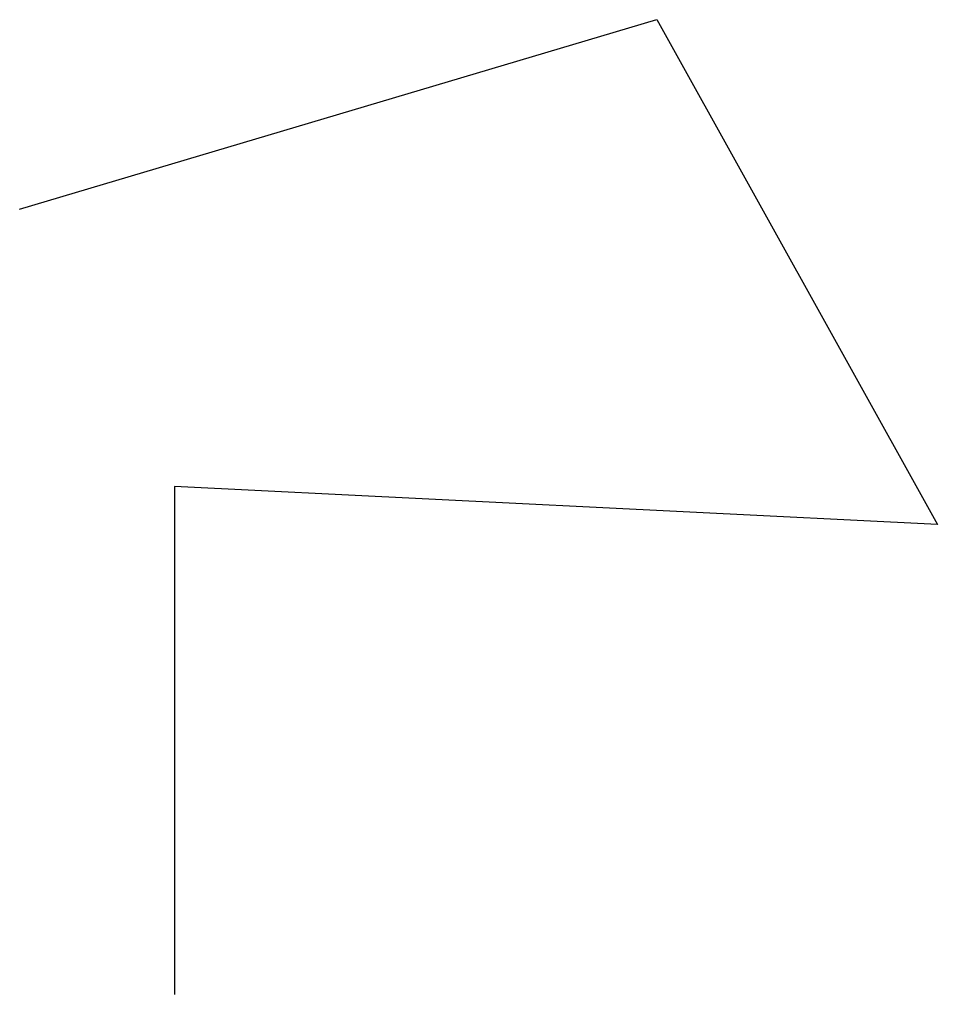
# Model space of a CAD drawing. Header units: inches. Extents: x 9 to 20.8, y 2.2 to 14.7.
import ezdxf

# ---------------------------------------------------------------- set-up
doc = ezdxf.new("R2010")
doc.units = ezdxf.units.IN
doc.header["$MEASUREMENT"] = 0

msp = doc.modelspace()

# ---------------------------------------------------------------- linework, layer by layer
msp.add_lwpolyline([(9.005, 12.291), (17.182, 14.727), (20.783, 8.245), (10.993, 8.732), (10.993, 2.212)])

doc.saveas('drawing.dxf')
